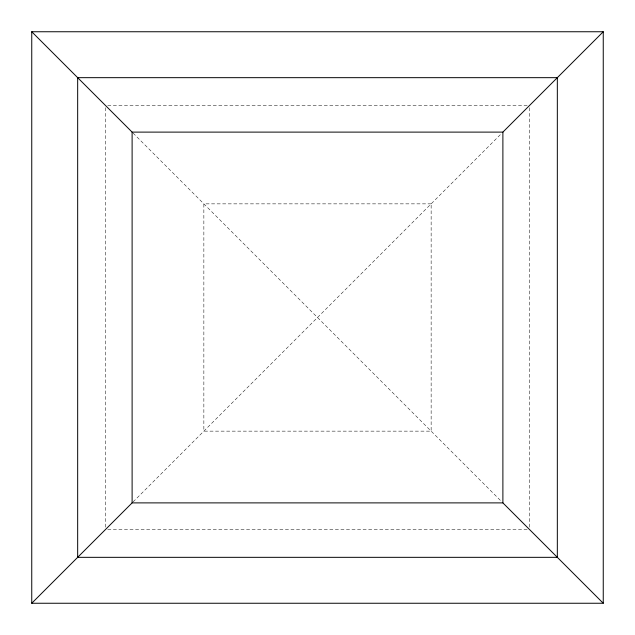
<?xml version="1.0" encoding="UTF-8"?>
<svg xmlns="http://www.w3.org/2000/svg" width="635" height="635" viewBox="0 0 635 635"><rect width="100%" height="100%" fill="white"/><g stroke="black" fill="none" stroke-linecap="round" stroke-linejoin="round"><path stroke-width="0.48" stroke-dasharray="3.17 2.38" d="M133.088 501.912L501.912 133.088M107.744 105.759L529.241 105.759M107.744 529.241L527.256 529.241M133.088 133.088L501.912 501.912M529.241 107.744L529.241 527.256M105.759 107.744L105.759 527.256M431.141 203.859L203.859 203.859L203.859 431.141L431.141 431.141L431.141 203.859"/><path stroke-width="0.95" d="M31.75 603.25L132.112 502.888L502.888 502.888L603.25 603.25L31.75 603.25L31.75 31.75L603.25 31.75L603.25 603.25M31.75 31.75L132.112 132.112L502.888 132.112L603.25 31.75M502.888 132.112L502.888 502.888M132.112 132.112L132.112 502.888M557.332 77.668L77.668 77.668L77.668 557.332L557.332 557.332L557.332 77.668"/></g></svg>
